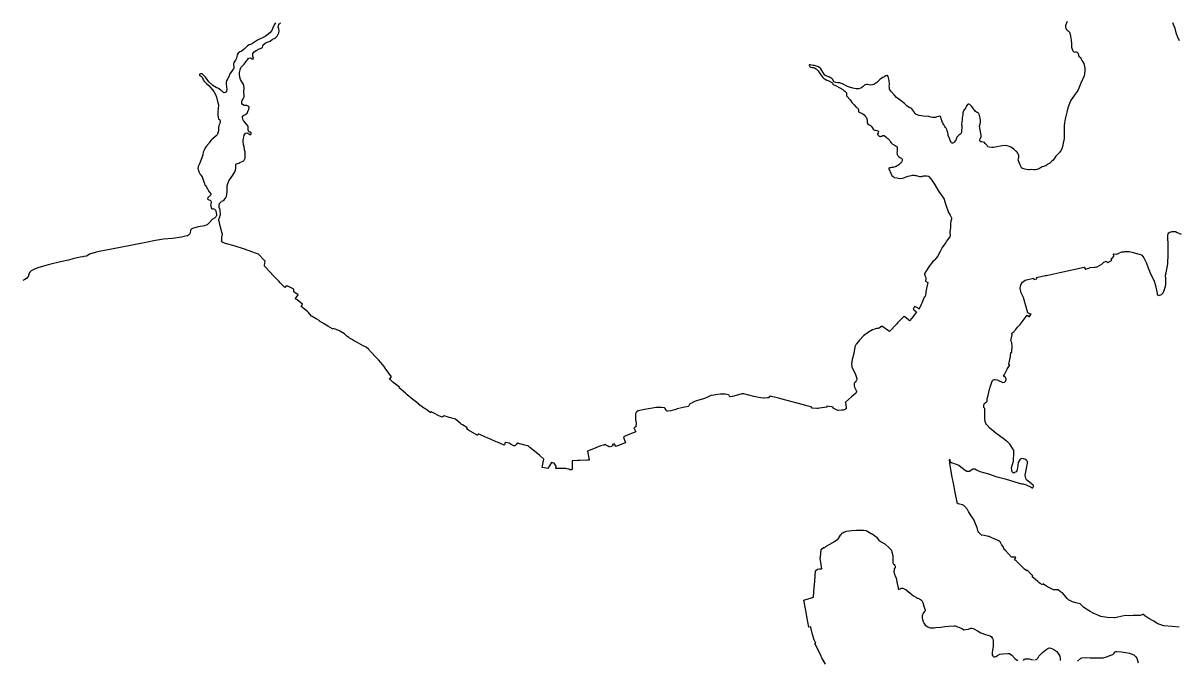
# Model space of a CAD drawing. Header units: inches. Extents: x 1341578 to 1502124, y 557203 to 748561.
# Drawn here: x 1468004 to 1472535, y 588468 to 590967 of the extents above; entities that cross this region are included whole.
import ezdxf

# ---------------------------------------------------------------- set-up
doc = ezdxf.new("R2010")
doc.units = ezdxf.units.IN
doc.header["$MEASUREMENT"] = 0
doc.layers.add('Zipcode', color=7, linetype='Continuous')

msp = doc.modelspace()

# ---------------------------------------------------------------- linework, layer by layer
at = {"layer": 'Zipcode'}
for points in [[(1472096.7, 590972.9), (1472094.9, 590966.9), (1472092.3, 590961.6), (1472091.5, 590959.8), (1472090.2, 590956.7), (1472090.2, 590951.5), (1472092.1, 590945.2), (1472094.6, 590941.5), (1472097.5, 590939), (1472101.6, 590936.7), (1472106.1, 590930.9), (1472109, 590922.5), (1472110.2, 590916.9), (1472110.5, 590915.5), (1472113, 590900.5), (1472113.5, 590885.5), (1472113.9, 590879.7), (1472114.5, 590873.1), (1472116.2, 590865.2), (1472119.4, 590858.5), (1472122.9, 590854.5), (1472127.4, 590852.7), (1472130.7, 590853.6), (1472133.5, 590854.1), (1472133.7, 590854), (1472135.8, 590853.3), (1472138.1, 590850.4), (1472139, 590848.5), (1472139.7, 590847), (1472141.6, 590841.6), (1472143.3, 590837.8), (1472150.1, 590830.5), (1472152.2, 590825.6), (1472154.9, 590820.4), (1472158.4, 590815.2), (1472162.3, 590808.2), (1472162.4, 590808.1), (1472162.4, 590808.1), (1472165.7, 590795.5), (1472166, 590793.7), (1472166.9, 590788.4), (1472166.9, 590779.1), (1472165.4, 590768), (1472165.4, 590767.9), (1472163.9, 590759.8), (1472151.1, 590730.7), (1472143.4, 590711), (1472139.4, 590702.5), (1472132.9, 590693.9), (1472124.7, 590682.4), (1472124.6, 590682.2), (1472122.5, 590679.2), (1472110.4, 590661.9), (1472105.9, 590651.7), (1472099.8, 590634.1), (1472095.5, 590617.3), (1472089.5, 590591.7), (1472088.2, 590583.2), (1472087, 590575.9), (1472085.5, 590564.2), (1472085.4, 590529.6), (1472085.4, 590526.8), (1472085.3, 590521.5), (1472084.8, 590514.1), (1472083.5, 590506.9), (1472081.8, 590496.8), (1472080, 590487.2), (1472077.1, 590477.9), (1472075.6, 590473.3), (1472073, 590468.1), (1472070.1, 590462.9), (1472065.6, 590457.7), (1472061, 590453), (1472053.3, 590444.3), (1472047.5, 590436.6), (1472044.6, 590432.7), (1472042.2, 590429.4), (1472037.1, 590425.1), (1472033.5, 590421.7), (1472033.3, 590421.6), (1472028.7, 590417.6), (1472021.6, 590413.2), (1472019.6, 590412), (1472013.1, 590407.4), (1472008.7, 590405.3), (1472005.7, 590404.6), (1471998.7, 590402.3), (1471996.3, 590401.3), (1471988.9, 590396.9), (1471979.4, 590393), (1471973.2, 590391.6), (1471966.6, 590391), (1471957.2, 590392.2), (1471949.9, 590391.7), (1471945.1, 590391.6), (1471938.2, 590392.3), (1471930.7, 590393.8), (1471921.7, 590397), (1471918.6, 590399.2), (1471916.4, 590402.6), (1471913.9, 590408), (1471911.4, 590413.5), (1471908.9, 590420), (1471906.1, 590427), (1471905.6, 590430.2), (1471906, 590435.6), (1471907, 590439.5), (1471907.5, 590443.7), (1471907.6, 590447.3), (1471906.1, 590451.5), (1471903.2, 590456.6), (1471900.6, 590460), (1471896.8, 590464.4), (1471896.3, 590464.8), (1471894.6, 590466.3), (1471887.7, 590472.5), (1471882.9, 590476.1), (1471876.4, 590480.1), (1471875.9, 590480.4), (1471870.4, 590482.9), (1471862.5, 590485), (1471854.2, 590486.2), (1471841.7, 590485.6), (1471815.2, 590480.4), (1471808.4, 590479.4), (1471801.4, 590478.4), (1471790.9, 590480.1), (1471786.6, 590481.9), (1471782.8, 590486.1), (1471779.4, 590490.9), (1471775.3, 590494.7), (1471772.4, 590497.8), (1471767.2, 590499.9), (1471762.1, 590500.5), (1471759, 590501.4), (1471758.1, 590501.7), (1471756, 590503.6), (1471755.2, 590505.9), (1471755.2, 590510.6), (1471756.9, 590515), (1471758.7, 590518.4), (1471760.1, 590522.4), (1471760.2, 590526.7), (1471754.5, 590554.2), (1471754.2, 590555.7), (1471754, 590562), (1471755.8, 590571.4), (1471756.7, 590578.8), (1471756.8, 590584.9), (1471756.1, 590593.3), (1471755.3, 590599.3), (1471753.6, 590605.3), (1471750.1, 590613.5), (1471747.8, 590615), (1471744.9, 590616.2), (1471744.1, 590616.6), (1471741.7, 590617.8), (1471738.2, 590620), (1471734.6, 590623.7), (1471731.8, 590627.1), (1471729.4, 590630.7), (1471723.1, 590639.8), (1471720.8, 590642.5), (1471718.1, 590645.1), (1471715, 590647.3), (1471711.7, 590648.5), (1471708.6, 590648.3), (1471706.4, 590647.5), (1471703.8, 590643.9), (1471702.8, 590642.6), (1471701.2, 590638.4), (1471698.6, 590632.6), (1471695.9, 590629.1), (1471695.5, 590628.7), (1471693.4, 590626.4), (1471691.1, 590623.3), (1471688.5, 590615.3), (1471687.5, 590607.3), (1471687.1, 590601.5), (1471685.9, 590593.7), (1471685, 590588.4), (1471684.8, 590586.9), (1471683.5, 590579.6), (1471683.3, 590569), (1471683.7, 590565.5), (1471684.5, 590559.7), (1471684.7, 590556.2), (1471683.5, 590551.6), (1471683, 590549.6), (1471682.8, 590546.7), (1471683, 590542.9), (1471682.9, 590538.1), (1471680.3, 590532.5), (1471676.7, 590529.6), (1471673, 590526.8), (1471668.8, 590523.6), (1471665.1, 590518.9), (1471660.3, 590508.2), (1471654.4, 590499.9), (1471651.1, 590497), (1471648.5, 590495.5), (1471646.6, 590495.4), (1471644.2, 590497.5), (1471641.3, 590502.4), (1471638.6, 590506.5), (1471637, 590510.2), (1471636.5, 590511.6), (1471630.7, 590526.4), (1471630.5, 590528.4), (1471630.1, 590531.7), (1471629.7, 590534), (1471628.9, 590537.6), (1471626.9, 590544.7), (1471625.2, 590548.8), (1471622.1, 590554.3), (1471619.8, 590557.8), (1471617.9, 590560.9), (1471614.4, 590566.4), (1471613.2, 590568.3), (1471611.4, 590571.3), (1471609.1, 590575.1), (1471606.8, 590579.7), (1471606.6, 590580.3), (1471605.2, 590584.1), (1471604.3, 590587.4), (1471603.7, 590591.5), (1471602.4, 590597.5), (1471600.4, 590600.5), (1471598.5, 590601.6), (1471596.1, 590601.8), (1471592.2, 590600.8), (1471585.5, 590598.5), (1471581.4, 590597), (1471580.9, 590596.9), (1471575.2, 590596.5), (1471571.3, 590596.2), (1471567.7, 590596.8), (1471562.3, 590598.2), (1471554.7, 590600.1), (1471531.9, 590602.3), (1471525.8, 590602.9), (1471516.5, 590604.1), (1471504.5, 590608.8), (1471501.7, 590612.3), (1471497.9, 590617.3), (1471496.1, 590619.7), (1471487.7, 590630.3), (1471483.7, 590633.3), (1471480.3, 590634.6), (1471473.9, 590637.8), (1471467.9, 590642.6), (1471463.5, 590647.6), (1471459.2, 590651.7), (1471454.6, 590655.5), (1471448.2, 590660.8), (1471437.3, 590668.4), (1471432, 590672.1), (1471428.4, 590675.1), (1471418.5, 590685), (1471408.7, 590696.8), (1471405.7, 590700.4), (1471403.3, 590703.6), (1471401.1, 590708), (1471399.9, 590713.7), (1471399.8, 590720), (1471400.4, 590725.1), (1471400.9, 590728.8), (1471399.6, 590742.2), (1471395.3, 590758), (1471392.7, 590761.1), (1471389.7, 590761.7), (1471386.4, 590760.4), (1471381.9, 590756.9), (1471374.6, 590752.9), (1471364.6, 590746.9), (1471360.7, 590743.7), (1471355.6, 590739.4), (1471350.8, 590734.2), (1471347, 590731.6), (1471342.9, 590728.7), (1471338.5, 590726.6), (1471333.8, 590724.9), (1471326, 590723.9), (1471320.6, 590725.1), (1471314.4, 590726.4), (1471312, 590726.1), (1471310.3, 590725.9), (1471303.9, 590725.1), (1471301.9, 590723.5), (1471299.7, 590721.2), (1471297.3, 590718.5), (1471295.2, 590716.5), (1471292.2, 590713.7), (1471288, 590711.3), (1471279.5, 590709.3), (1471274, 590709), (1471269.7, 590709.1), (1471257.1, 590711.8), (1471252.4, 590712.3), (1471247.5, 590714), (1471235.6, 590718.7), (1471231.3, 590720.8), (1471221.8, 590726.1), (1471216.8, 590729), (1471208.9, 590731.4), (1471205.7, 590731.9), (1471201.8, 590732.2), (1471196.4, 590732.6), (1471189.9, 590733.3), (1471184.4, 590735.6), (1471182.4, 590738.3), (1471180.3, 590742.1), (1471178.2, 590745.6), (1471175.7, 590748.7), (1471173.4, 590750.7), (1471169.7, 590752.3), (1471164.7, 590754.3), (1471158, 590757.2), (1471147.5, 590763.2), (1471143.8, 590766.8), (1471141.3, 590770.1), (1471138.7, 590774.8), (1471135.9, 590780.9), (1471130.9, 590786.9), (1471122.2, 590795.2), (1471106.5, 590800.7), (1471106.5, 590800.7), (1471100.6, 590800.8), (1471095, 590801.8), (1471089.7, 590803.6), (1471087.2, 590803.6), (1471085.6, 590802.8), (1471085.4, 590800.9), (1471086.4, 590798.9), (1471088.1, 590796.6), (1471092, 590794), (1471096.8, 590792.8), (1471099.2, 590792.8), (1471102.1, 590792.8), (1471106.9, 590791.8), (1471113.3, 590787.6), (1471118.1, 590782.7), (1471120.5, 590779.1), (1471126.8, 590769.3), (1471135.8, 590758.7), (1471139.4, 590753.8), (1471143.5, 590749.4), (1471147.9, 590746.6), (1471154.2, 590743.6), (1471162.6, 590739.8), (1471174.7, 590733.7), (1471177.4, 590730.6), (1471178.8, 590727.8), (1471180.1, 590725.6), (1471182, 590724.1), (1471186.3, 590723), (1471191.7, 590720.6), (1471205.6, 590713), (1471217.2, 590706.3), (1471221.9, 590702.9), (1471225.4, 590700.1), (1471229.4, 590696.2), (1471231.4, 590692.7), (1471232.4, 590688.6), (1471232.4, 590685), (1471232.4, 590681.9), (1471233.1, 590680.1), (1471246.3, 590666.2), (1471249.4, 590661.6), (1471253.3, 590655.4), (1471261.5, 590646.3), (1471268.7, 590638), (1471271.7, 590635.6), (1471274.2, 590634.3), (1471276.4, 590632.8), (1471278.5, 590628.4), (1471278.9, 590623.9), (1471279.2, 590620.1), (1471280.8, 590618.1), (1471284.6, 590616.3), (1471287.9, 590614.9), (1471290.4, 590613.8), (1471296.3, 590611.1), (1471300.6, 590607.3), (1471305.3, 590601.9), (1471307.7, 590598.9), (1471308.5, 590597.8), (1471311.2, 590591.5), (1471312.6, 590585.3), (1471313.4, 590579.8), (1471313.5, 590576.2), (1471314.6, 590572.7), (1471317.1, 590569.6), (1471321.4, 590567.1), (1471326.1, 590564.8), (1471329, 590562.2), (1471332.2, 590557), (1471336.6, 590550.5), (1471339.1, 590548.1), (1471341.4, 590547.1), (1471342.7, 590546.5), (1471345.2, 590546.3), (1471345.6, 590546.3), (1471350.6, 590545.6), (1471354.8, 590544.6), (1471356.3, 590543.5), (1471357.8, 590541.2), (1471357.7, 590538.9), (1471355.8, 590535.7), (1471353.5, 590532.2), (1471353.7, 590530.3), (1471357.1, 590525.9), (1471359.6, 590523.8), (1471362, 590522.5), (1471365, 590522.4), (1471368.4, 590522.9), (1471371.2, 590523.8), (1471371.2, 590523.9), (1471374.5, 590525.5), (1471376.8, 590526.3), (1471379.2, 590526.3), (1471385.6, 590520.7), (1471390.6, 590516.4), (1471394.4, 590514.1), (1471399.3, 590509.2), (1471401.9, 590505.8), (1471404.2, 590501.6), (1471407.2, 590497), (1471410.6, 590493.6), (1471422.7, 590486.3), (1471426.4, 590484.4), (1471428.8, 590482.5), (1471430.7, 590478.8), (1471431.2, 590474), (1471430.7, 590467.7), (1471430, 590463.7), (1471429.7, 590458.3), (1471430, 590454.9), (1471430.4, 590451.8), (1471431.5, 590449.1), (1471433.9, 590445.8), (1471435.8, 590444.1), (1471444.3, 590438.7), (1471447.5, 590436.9), (1471449.1, 590435), (1471450.2, 590432.6), (1471450.8, 590430.6), (1471450.7, 590427.9), (1471450.2, 590425.1), (1471449.2, 590423.1), (1471447.5, 590421), (1471445.4, 590418.6), (1471443.1, 590416.1), (1471440.4, 590413.6), (1471437.2, 590410.9), (1471433.7, 590408.2), (1471430.7, 590406.4), (1471427.3, 590404.7), (1471422.5, 590403.2), (1471417.3, 590401.7), (1471413.5, 590400.4), (1471408.9, 590399.7), (1471404.7, 590399.5), (1471400.1, 590398.6), (1471398.5, 590397.8), (1471398, 590394.4), (1471399.4, 590390.8), (1471401.9, 590387.2), (1471403.7, 590382), (1471405.6, 590377.8), (1471407.1, 590374.2), (1471409.5, 590369.4), (1471414.4, 590364.4), (1471417.5, 590362), (1471419.4, 590361.3), (1471431.1, 590359.3), (1471441, 590357.7), (1471452.3, 590358.7), (1471459.6, 590361.6), (1471465.8, 590363.8), (1471474.2, 590366.8), (1471491.1, 590369.9), (1471496.8, 590369.6), (1471501.2, 590369.2), (1471506.7, 590368.3), (1471512.6, 590366.9), (1471518.3, 590365.6), (1471521.3, 590364.9), (1471523.6, 590364.7), (1471525.6, 590364.9), (1471528.2, 590365.8), (1471528.4, 590365.8), (1471530.9, 590366.6), (1471534.7, 590367.1), (1471537.9, 590367.4), (1471541.8, 590367.6), (1471544.4, 590367.6), (1471546.7, 590367.6), (1471553.5, 590366.6), (1471555.3, 590364.8), (1471567.4, 590349.3), (1471568.3, 590347.6), (1471573.8, 590338.3), (1471595.1, 590303.9), (1471600.4, 590297), (1471604, 590292.3), (1471614.7, 590276.3), (1471616.8, 590269), (1471620, 590257.5), (1471631.4, 590224.2), (1471638.4, 590213.6), (1471640.9, 590207.7), (1471643, 590202.9), (1471643.8, 590197.9), (1471643.5, 590197), (1471642.2, 590193.1), (1471640.9, 590189.3), (1471640.7, 590188.4), (1471639.6, 590181.7), (1471639.6, 590163.6), (1471637, 590149.8), (1471637.2, 590146.3), (1471638, 590132.3), (1471636.7, 590128.8), (1471628.1, 590116.5), (1471624, 590110.6), (1471620.9, 590106.2), (1471607.6, 590087), (1471603.4, 590078.8), (1471599.5, 590071.2), (1471597.2, 590066.6), (1471590.2, 590052.7), (1471582.3, 590043.3), (1471577.9, 590038.6), (1471575.1, 590035.5), (1471570.9, 590031), (1471563.3, 590022.8), (1471560.8, 590020), (1471557.4, 590014.9), (1471542.8, 589992.7), (1471541.1, 589990), (1471538.2, 589983), (1471538.2, 589980.1), (1471539, 589977.9), (1471540.4, 589974.3), (1471542.4, 589968.2), (1471542.6, 589963.8), (1471542.1, 589957.1), (1471541.8, 589953.9), (1471550.2, 589948.6), (1471543.6, 589913.1), (1471542.5, 589907.2), (1471540.1, 589894.3), (1471539.6, 589891.4), (1471538.7, 589891.6), (1471537.1, 589892), (1471526.9, 589868.4), (1471524.6, 589863.2), (1471517.3, 589846.2), (1471516.7, 589844.8), (1471516.2, 589845.1), (1471505.1, 589851.8), (1471498.9, 589855.5), (1471493, 589844.5), (1471492.8, 589844), (1471506.2, 589833.9), (1471505.9, 589833.5), (1471503.2, 589829.9), (1471488.1, 589809.7), (1471479.5, 589798.2), (1471474.7, 589802.3), (1471460.9, 589813.9), (1471457.5, 589816.8), (1471432.4, 589790.8), (1471429.1, 589787.4), (1471400.2, 589757.4), (1471370.8, 589777.9), (1471370.4, 589778.2), (1471359.9, 589770.3), (1471358.8, 589769.5), (1471355.2, 589768.3), (1471353.6, 589768.2), (1471349.2, 589768), (1471345, 589766.6), (1471342.7, 589765.8), (1471333.8, 589762.7), (1471318.4, 589754.5), (1471298.7, 589740), (1471282.6, 589722.5), (1471281.5, 589721.2), (1471270.8, 589708.4), (1471269.9, 589707.3), (1471264.8, 589696.4), (1471261.1, 589671.1), (1471261, 589669.9), (1471254.4, 589647), (1471251.5, 589628.9), (1471252.4, 589621.4), (1471252.6, 589620.1), (1471253.2, 589618.6), (1471266.8, 589587.5), (1471272.2, 589572.2), (1471272.5, 589568.2), (1471270.4, 589562.9), (1471266.1, 589558.6), (1471265.4, 589557.9), (1471263.3, 589555.7), (1471261.7, 589552.7), (1471261.5, 589547.9), (1471262, 589543.1), (1471262.7, 589539), (1471268.5, 589527.5), (1471269.6, 589525.4), (1471271.1, 589521.2), (1471270.6, 589519.6), (1471269.6, 589516.4), (1471266.6, 589513.2), (1471258.4, 589506.2), (1471251.4, 589500.1), (1471227.8, 589478.9), (1471230.3, 589457.4), (1471230.5, 589455.1), (1471230.1, 589453), (1471227.6, 589451.6), (1471220.5, 589447.6), (1471218, 589447.6), (1471214.9, 589447.5), (1471214.2, 589447.5), (1471198.5, 589447), (1471179.6, 589455.7), (1471179.7, 589457.1), (1471180.1, 589459.9), (1471178.2, 589460.2), (1471173.4, 589461), (1471155.3, 589464.1), (1471155.2, 589462.2), (1471155.1, 589460.1), (1471126, 589455.8), (1471120.4, 589455), (1471115.3, 589454.3), (1471096.6, 589455.7), (1471096.6, 589458.3), (1471096.5, 589460.3), (1471067.9, 589467.9), (1471062.9, 589469.2), (1470994.3, 589487.3), (1470988.9, 589488.7), (1470965.3, 589494.8), (1470959.5, 589496.3), (1470932.8, 589503.1), (1470931.6, 589503.4), (1470930.5, 589502.1), (1470926, 589496.9), (1470921.6, 589495.9), (1470909.1, 589495.4), (1470906.3, 589495.6), (1470896.2, 589496.3), (1470880.3, 589499.4), (1470880.1, 589499.4), (1470874.7, 589500.5), (1470868.7, 589501.7), (1470829.3, 589511.6), (1470823.8, 589512.2), (1470822.2, 589512.4), (1470818.7, 589511.2), (1470811.9, 589509), (1470790, 589502.8), (1470785.1, 589501.7), (1470775.8, 589500.7), (1470775, 589501.1), (1470774.4, 589501.4), (1470774, 589501.8), (1470771.4, 589504.2), (1470771.1, 589507.5), (1470769.3, 589508.5), (1470769.3, 589508.5), (1470756.1, 589510.8), (1470747, 589511.2), (1470737, 589511.4), (1470719.5, 589508.1), (1470711.3, 589506.6), (1470699.9, 589505.4), (1470692.7, 589501.9), (1470692.4, 589501.7), (1470687.1, 589499.2), (1470686.5, 589498.9), (1470674.9, 589493.3), (1470643.3, 589484.9), (1470629.8, 589479), (1470629, 589478.6), (1470624.1, 589476.2), (1470617.3, 589472.8), (1470613.4, 589465.3), (1470610.6, 589462.6), (1470606.4, 589461.5), (1470597.3, 589459.4), (1470591.5, 589458), (1470567.9, 589452.7), (1470562.5, 589451), (1470558.9, 589450), (1470552.7, 589448.1), (1470552.4, 589448), (1470543.1, 589445.2), (1470531.5, 589444.4), (1470528.8, 589444.5), (1470526.6, 589446), (1470523.3, 589450.5), (1470521.6, 589454.4), (1470517.9, 589457.3), (1470517.3, 589457.7), (1470507.3, 589458.7), (1470485.2, 589458.6), (1470464, 589454.7), (1470439.8, 589451.1), (1470415.4, 589445.8), (1470409.3, 589442), (1470405.6, 589437.5), (1470405.5, 589437.3), (1470405, 589433), (1470404.7, 589426.2), (1470404.8, 589411.9), (1470407.5, 589399), (1470406.5, 589384.5), (1470406.4, 589382.7), (1470405.5, 589382.3), (1470398.4, 589379.2), (1470403, 589368.1), (1470405.4, 589363.1), (1470376, 589350.8), (1470357.4, 589342.9), (1470360.8, 589333.7), (1470365.8, 589320.3), (1470357.7, 589317.3), (1470341.4, 589311), (1470338.7, 589310), (1470330.2, 589306.8), (1470326.5, 589305.4), (1470325.7, 589307.3), (1470322, 589316), (1470314.1, 589312.9), (1470315.7, 589308.2), (1470315.4, 589308.1), (1470303, 589302.7), (1470301.5, 589305.9), (1470299.5, 589305.7), (1470291.3, 589310), (1470288.4, 589311.6), (1470285.5, 589313.3), (1470282, 589311.1), (1470281.4, 589310.7), (1470278.8, 589310.3), (1470267.6, 589308.4), (1470248.6, 589300.6), (1470239.5, 589296.9), (1470216.7, 589287.5), (1470222.6, 589252.9), (1470222.7, 589252.5), (1470216.4, 589252.3), (1470186.9, 589250.9), (1470179, 589250.6), (1470157, 589249.6), (1470156.8, 589219.9), (1470155.9, 589217.8), (1470154.1, 589213.7), (1470147, 589214.2), (1470143.3, 589216.3), (1470135.7, 589218), (1470131.8, 589218.9), (1470126.2, 589219), (1470097, 589219.4), (1470092.9, 589219.4), (1470093.2, 589228.7), (1470085.6, 589239.9), (1470085.4, 589240.3), (1470079, 589241.5), (1470075.8, 589242.2), (1470062.7, 589221.4), (1470061.8, 589219.6), (1470038.7, 589223.3), (1470045.9, 589256.4), (1470028.2, 589271.2), (1469990.6, 589301.9), (1469984, 589307.5), (1469981.1, 589308.2), (1469971.1, 589310.5), (1469941.8, 589319.1), (1469941.5, 589319.2), (1469941.4, 589319.1), (1469937.7, 589314.5), (1469931.6, 589308.6), (1469927.3, 589308.3), (1469922.7, 589310.7), (1469917, 589313.8), (1469908.9, 589318.2), (1469895.2, 589321.6), (1469894.3, 589321.9), (1469890.5, 589311.9), (1469890.3, 589311.3), (1469863.7, 589322.2), (1469858.8, 589324.2), (1469838.2, 589332.8), (1469829.4, 589336.4), (1469816.6, 589342.3), (1469811.4, 589344.7), (1469788.4, 589355.2), (1469787.5, 589353.1), (1469786.2, 589350.1), (1469783.7, 589350), (1469749.8, 589369.9), (1469744.6, 589372.9), (1469743.1, 589373.8), (1469744.4, 589377), (1469745.4, 589379.3), (1469744.1, 589380.1), (1469726.3, 589390.6), (1469721, 589393.8), (1469718.2, 589395.5), (1469698.7, 589412.5), (1469680.1, 589418.1), (1469674.3, 589419.8), (1469655.2, 589425.6), (1469654.6, 589425.8), (1469646.4, 589420.6), (1469633.7, 589426.2), (1469633.4, 589426.3), (1469613.8, 589436.6), (1469604.1, 589441.7), (1469603.9, 589441.2), (1469602.3, 589438), (1469579.1, 589454.1), (1469574.2, 589457.5), (1469553.9, 589471.5), (1469554.6, 589473.5), (1469542.3, 589482.5), (1469537.5, 589486), (1469531.2, 589490.6), (1469509.9, 589508.5), (1469505.2, 589512.4), (1469502.9, 589514.4), (1469477.7, 589535.1), (1469479.3, 589537.7), (1469453.7, 589558.6), (1469448.9, 589562.5), (1469445.3, 589565.4), (1469441.3, 589568.6), (1469440.3, 589569.5), (1469447.9, 589579.3), (1469427, 589608), (1469423.9, 589612.3), (1469419.1, 589618.9), (1469406, 589635.5), (1469396.9, 589645.4), (1469393.5, 589649.1), (1469390.5, 589652.4), (1469365.1, 589680), (1469363.2, 589681.8), (1469358.9, 589685.9), (1469349.1, 589695.1), (1469345.7, 589697.2), (1469336.7, 589700.7), (1469318.3, 589710.9), (1469313.6, 589713.4), (1469311.9, 589714.4), (1469302.6, 589719.5), (1469299.2, 589721.1), (1469290.9, 589726.3), (1469283.1, 589731), (1469280.4, 589732.7), (1469276.5, 589736.1), (1469273.6, 589738.6), (1469271, 589740.8), (1469266.8, 589744.5), (1469263.2, 589747.6), (1469248.4, 589756.4), (1469244, 589758.9), (1469241.2, 589760.6), (1469223.2, 589767.4), (1469221.3, 589768.1), (1469220, 589766), (1469216.8, 589767.9), (1469198.5, 589778.2), (1469192.2, 589781.9), (1469186.7, 589785), (1469174.7, 589791.8), (1469165.6, 589797), (1469166.2, 589798.1), (1469166.5, 589798.7), (1469152.1, 589806.9), (1469136.5, 589815.8), (1469133.9, 589817.3), (1469122.7, 589830.9), (1469122.5, 589831.1), (1469119.2, 589835.2), (1469094.1, 589855.2), (1469099.6, 589863.9), (1469077.8, 589880.8), (1469073.4, 589884.3), (1469071.4, 589885.9), (1469082, 589900.4), (1469065.6, 589912.6), (1469064.9, 589922.3), (1469041.2, 589935), (1469033.5, 589934.2), (1469030.1, 589929.2), (1469011.9, 589948), (1469007.1, 589953.1), (1468979.3, 589981.9), (1468978.8, 589982.5), (1468975, 589986.5), (1468949.9, 590013.7), (1468949.9, 590014.1), (1468950.3, 590017.1), (1468952.8, 590032.2), (1468948.3, 590036.9), (1468926.4, 590059.8), (1468911, 590065.4), (1468904.2, 590067.8), (1468868.5, 590080.7), (1468835.4, 590091.3), (1468797.1, 590102.5), (1468787.4, 590106.4), (1468783.2, 590109.2), (1468782.2, 590110.9), (1468782.5, 590115), (1468783, 590125.8), (1468784.9, 590138.8), (1468783.2, 590147.1), (1468776.6, 590171.7), (1468775.2, 590177.7), (1468773.9, 590183.3), (1468773.3, 590185.3), (1468770.9, 590192.4), (1468770.9, 590196.4), (1468771.4, 590198.8), (1468772.5, 590200.5), (1468773.8, 590202.4), (1468777.4, 590216.3), (1468776.9, 590231.6), (1468776, 590234.3), (1468772.8, 590243.8), (1468772.3, 590249.7), (1468773.6, 590258.6), (1468775.9, 590261.5), (1468779.7, 590266.1), (1468781.2, 590267.8), (1468781.9, 590268.1), (1468787.1, 590270.1), (1468792.1, 590273), (1468797.7, 590280), (1468800, 590285.3), (1468800.6, 590286.6), (1468802.9, 590296.4), (1468804.2, 590303.7), (1468804.2, 590312.2), (1468803.4, 590319.3), (1468803.6, 590328.2), (1468806.2, 590337.8), (1468811, 590348.4), (1468825.4, 590369.7), (1468833.7, 590383.2), (1468836.4, 590389.9), (1468837.7, 590398.4), (1468837.5, 590406.1), (1468838.3, 590412.8), (1468840.9, 590415), (1468844.8, 590415.6), (1468849.8, 590417.1), (1468853.1, 590420.2), (1468853.6, 590420.4), (1468860.4, 590422.3), (1468866.2, 590424.7), (1468870.8, 590429.5), (1468873.8, 590436.6), (1468874.4, 590444.1), (1468874.3, 590447.4), (1468874.2, 590455.1), (1468873.8, 590461.5), (1468872.3, 590470), (1468870.3, 590481.9), (1468867.9, 590490.2), (1468866.2, 590500.4), (1468866.6, 590509.4), (1468868.6, 590519.5), (1468870.7, 590527.7), (1468876.3, 590535.1), (1468880.7, 590536.4), (1468885, 590535.1), (1468892.7, 590529.5), (1468897.1, 590530.1), (1468897.9, 590532.6), (1468897.5, 590536.3), (1468894.4, 590539.6), (1468891.3, 590539.5), (1468887.3, 590543), (1468886.1, 590549.4), (1468886.3, 590554.9), (1468886.1, 590559.4), (1468884.3, 590563.6), (1468873.7, 590578.2), (1468872, 590580.1), (1468868.3, 590584.2), (1468865, 590590.5), (1468863.5, 590597.5), (1468864.2, 590601.5), (1468868.8, 590605.6), (1468876.2, 590608.5), (1468881.9, 590613.3), (1468885.4, 590620.1), (1468888.6, 590628.9), (1468890.2, 590635.1), (1468889, 590639.2), (1468886.7, 590641.3), (1468880.7, 590643), (1468870.1, 590644.1), (1468864.3, 590647), (1468861.6, 590651.2), (1468861.4, 590656.8), (1468862.9, 590663.4), (1468867, 590669.2), (1468870.8, 590677.6), (1468870.4, 590687.9), (1468869.8, 590694.8), (1468870.3, 590714.1), (1468867.6, 590726.8), (1468864.1, 590732.7), (1468859.5, 590738.9), (1468856.2, 590745.1), (1468853.7, 590754.3), (1468853.3, 590756.9), (1468852.3, 590763.3), (1468852.7, 590773), (1468854.2, 590783.2), (1468857.6, 590792.5), (1468864.6, 590801.1), (1468870.1, 590806.4), (1468877, 590814.3), (1468881.5, 590819.7), (1468883, 590823.3), (1468888, 590828.9), (1468895.7, 590830.1), (1468901.7, 590826.3), (1468902.1, 590826.1), (1468905.2, 590825.5), (1468906.5, 590828.8), (1468904.9, 590835.9), (1468903.8, 590842.7), (1468904.2, 590846.9), (1468904.3, 590847.9), (1468909.7, 590853.6), (1468920.1, 590860.4), (1468920.1, 590860.4), (1468928.8, 590865.6), (1468934, 590867.2), (1468941.8, 590871.4), (1468944.3, 590876.7), (1468945.5, 590882.1), (1468952.4, 590887.7), (1468960.3, 590891.5), (1468972.2, 590896.2), (1468981.9, 590903.3), (1468988.3, 590906.5), (1468989.1, 590906.9), (1468991.7, 590908.2), (1468998.8, 590914.5), (1468999.2, 590915.3), (1469006.1, 590929), (1469007.6, 590937.1), (1469006.2, 590944), (1469004.1, 590950.8), (1469005.2, 590956.9), (1469007, 590963.3), (1469012.3, 590968.3)], [(1468993.3, 590967.5), (1468987.5, 590960.2), (1468982.7, 590948.8), (1468978.5, 590937.4), (1468971.2, 590928.5), (1468952.3, 590914.6), (1468922.1, 590899.3), (1468902.7, 590887.5), (1468895.8, 590883.1), (1468890.6, 590881), (1468882.9, 590877.5), (1468876.5, 590870.7), (1468870.8, 590864), (1468865.4, 590860.4), (1468858.8, 590856), (1468853.1, 590854.3), (1468846.5, 590848.3), (1468843.3, 590841.9), (1468841.5, 590834.6), (1468840, 590829.4), (1468836.2, 590821.5), (1468829.7, 590811.9), (1468828.5, 590807), (1468829.1, 590801.8), (1468830.5, 590795.1), (1468829.9, 590788.5), (1468827.8, 590785.6), (1468822, 590778.3), (1468821.4, 590777.5), (1468814.9, 590767.9), (1468811.3, 590759.4), (1468806.7, 590748.4), (1468805.7, 590746.9), (1468801.3, 590740.3), (1468799.4, 590734.5), (1468800, 590727.6), (1468801.3, 590717.4), (1468802.7, 590706.4), (1468801.4, 590700), (1468797.2, 590694.6), (1468792.7, 590693.9), (1468789.3, 590695), (1468784.4, 590699.2), (1468782, 590701.2), (1468779, 590703.6), (1468769.2, 590710), (1468761.3, 590714.6), (1468747.2, 590722.1), (1468732.1, 590736.3), (1468725.4, 590745), (1468724.8, 590745.8), (1468718.6, 590754.2), (1468712.2, 590761.7), (1468705.5, 590768.2), (1468699.3, 590768.4), (1468694.9, 590766.5), (1468694.9, 590764.5), (1468695.9, 590762.4), (1468698.9, 590759.9), (1468703.2, 590756.8), (1468705.5, 590754.2), (1468708.6, 590748.4), (1468710.3, 590744.5), (1468710.7, 590744), (1468714.2, 590738.4), (1468714.7, 590737.9), (1468722.7, 590729.5), (1468733.7, 590720.3), (1468740.1, 590713), (1468751.5, 590698.8), (1468755.8, 590690.3), (1468757.5, 590687), (1468761.4, 590676.1), (1468766.2, 590658.9), (1468769.5, 590645.6), (1468769, 590630.2), (1468767.3, 590620.2), (1468766.9, 590613.3), (1468767.7, 590604), (1468767.9, 590601.2), (1468768.3, 590596.5), (1468769.8, 590591.7), (1468775.6, 590586.7), (1468776.8, 590581.5), (1468774.9, 590573), (1468771.4, 590564.9), (1468769.5, 590556.4), (1468769.4, 590543.7), (1468767.8, 590534.5), (1468764.6, 590528.7), (1468761.3, 590524.4), (1468750.5, 590515.7), (1468745.5, 590510.9), (1468740, 590505.7), (1468733.5, 590497.1), (1468731.5, 590494.5), (1468721.8, 590482.5), (1468717.9, 590477.7), (1468713.3, 590468.1), (1468710, 590460), (1468708.1, 590449.5), (1468705.1, 590437.6), (1468699.9, 590425.1), (1468695.1, 590414.6), (1468690.5, 590403.8), (1468689.4, 590395.7), (1468691.1, 590389.4), (1468692.7, 590383.2), (1468696.9, 590376.1), (1468700.3, 590371.4), (1468700.6, 590371), (1468701, 590370.5), (1468706, 590363.2), (1468708.9, 590356.1), (1468712.3, 590343.5), (1468713.6, 590339.7), (1468714.3, 590337.7), (1468716.6, 590331.2), (1468718.4, 590329.1), (1468721.2, 590325.9), (1468733.6, 590305), (1468739.3, 590296.6), (1468739.7, 590293.1), (1468737.7, 590290.6), (1468734.2, 590287.6), (1468729.4, 590283.2), (1468728.1, 590282), (1468727.3, 590277.9), (1468728.8, 590274.4), (1468731.3, 590273.1), (1468736.9, 590272), (1468737.1, 590271.9), (1468740.3, 590270.1), (1468741.3, 590267.5), (1468741.5, 590265.3), (1468741.5, 590261.2), (1468738.5, 590253.2), (1468739.5, 590249.5), (1468741.6, 590241.5), (1468742.7, 590239.2), (1468743.7, 590238.1), (1468745.9, 590238.6), (1468747.7, 590239.2), (1468753.6, 590237.1), (1468758.6, 590233.3), (1468759.8, 590228.6), (1468762.6, 590215.9), (1468762.5, 590211.7), (1468759.7, 590206.4), (1468758.7, 590205.5), (1468754.7, 590202), (1468745.3, 590196.3), (1468734.2, 590184.6), (1468726.4, 590176.1), (1468721.8, 590173.4), (1468714.6, 590171.4), (1468690.2, 590167.3), (1468667.9, 590160.7), (1468663.1, 590157.9), (1468660.2, 590153.2), (1468659.2, 590144.9), (1468656.9, 590140.1), (1468653.6, 590136.2), (1468652.6, 590135.2), (1468648.8, 590132.7), (1468640.3, 590130.5), (1468624.2, 590126.3), (1468589, 590121.6), (1468554.8, 590118.9), (1468522.9, 590113.4), (1468484.3, 590105.8), (1468424.6, 590094.5), (1468383.7, 590086.1), (1468350.2, 590080.5), (1468301.9, 590070.2), (1468289.8, 590067.8), (1468264.3, 590060.5), (1468258.7, 590056.4), (1468251.9, 590052.9), (1468242.1, 590051), (1468238, 590050.2), (1468227.1, 590048), (1468199.2, 590042.4), (1468181.5, 590037), (1468150.7, 590029.5), (1468107.7, 590020.2), (1468084.1, 590013.3), (1468061, 590006.2), (1468045.2, 590000.2), (1468035.2, 589994.6), (1468030.2, 589989.6), (1468028.1, 589986.2), (1468023, 589971.7), (1468022.9, 589971.5), (1468017.5, 589965.4), (1468011.2, 589961.3), (1468002.3, 589956.8)], [(1472537.4, 590897.4), (1472530, 590914.4), (1472526.2, 590924.3), (1472522.9, 590934.3), (1472520.3, 590945.5), (1472516.6, 590955.4), (1472510.8, 590967.7)], [(1472535.7, 588596.5), (1472509.3, 588599.2), (1472475.6, 588602.1), (1472452.1, 588609.6), (1472434.2, 588621.2), (1472417.8, 588631), (1472401.6, 588641.1), (1472397.6, 588645.8), (1472393.6, 588645.9), (1472382.9, 588642.7), (1472376, 588642.2), (1472372.1, 588641.9), (1472371.4, 588641.8), (1472363.5, 588642), (1472356.1, 588642.3), (1472341.4, 588641.7), (1472327.1, 588642.6), (1472312.9, 588640.4), (1472291.1, 588634), (1472283.6, 588633.6), (1472281.6, 588633.7), (1472254.4, 588635.2), (1472229.5, 588638.7), (1472219.6, 588642.8), (1472214.1, 588645.1), (1472201.6, 588650.3), (1472189.4, 588656.9), (1472186.9, 588658.5), (1472162.7, 588673.6), (1472148.3, 588687.7), (1472131.3, 588692.5), (1472118.1, 588696.3), (1472102.2, 588703.4), (1472096.5, 588708.7), (1472078.2, 588730.8), (1472075.6, 588732.7), (1472073.7, 588734), (1472071.5, 588735.6), (1472061.2, 588742.9), (1472056.2, 588743.5), (1472047.8, 588742.8), (1472043.2, 588743.7), (1472041.2, 588744.1), (1472030.7, 588749.5), (1472030.2, 588749.7), (1472024.6, 588752.6), (1472020.5, 588754.7), (1472011.6, 588760.1), (1472001.7, 588766.1), (1472001.3, 588765.3), (1472000.2, 588763.1), (1471991.6, 588768.3), (1471986.3, 588772.5), (1471981.5, 588776.4), (1471972.4, 588783.8), (1471959.4, 588794.3), (1471961.9, 588798.5), (1471939.8, 588820.9), (1471938.1, 588818.8), (1471937.5, 588818.1), (1471934.9, 588820.3), (1471930.1, 588824.7), (1471924.1, 588830), (1471911.5, 588842.5), (1471894, 588859.1), (1471893.6, 588859.6), (1471890.6, 588863.9), (1471896.1, 588868.4), (1471894.2, 588871.6), (1471880.3, 588871.6), (1471878.4, 588871.7), (1471854.8, 588896.9), (1471850.4, 588901.8), (1471850.1, 588902.1), (1471848, 588909), (1471847.7, 588909.9), (1471840.5, 588919.2), (1471839.2, 588921), (1471837.5, 588926), (1471836, 588928.8), (1471833.8, 588932), (1471830.8, 588934.3), (1471826.6, 588936.1), (1471820.3, 588938.9), (1471811.1, 588942.9), (1471802.2, 588946.7), (1471794.5, 588950.5), (1471791.2, 588952.2), (1471788.8, 588952.6), (1471771.5, 588955.7), (1471761.6, 588957.9), (1471759.4, 588959), (1471750.6, 588968.7), (1471748.4, 588972.5), (1471747.3, 588976.4), (1471744.4, 588986.3), (1471735.6, 589008.4), (1471732.2, 589016.9), (1471717.8, 589037.7), (1471710.4, 589050.7), (1471706.4, 589058.5), (1471696.1, 589069.5), (1471691.8, 589074.5), (1471686.8, 589076.6), (1471675.4, 589079.6), (1471670.1, 589080.7), (1471666.1, 589082.7), (1471665.4, 589086.5), (1471658.2, 589124.4), (1471651.1, 589161.8), (1471647.9, 589179.7), (1471646.8, 589185.8), (1471637.4, 589239.1), (1471637.4, 589239.4), (1471637.6, 589242), (1471637.2, 589243.8), (1471635.3, 589252.8), (1471635.4, 589253.8), (1471635.8, 589254.1), (1471636.5, 589254), (1471638.3, 589243.6), (1471638.3, 589243.6), (1471638.8, 589243.2), (1471639.6, 589243.1), (1471640.7, 589243.1), (1471643.1, 589242.7), (1471657.9, 589237.7), (1471671.9, 589232.2), (1471680.4, 589226.4), (1471697.8, 589212.5), (1471704, 589209.1), (1471708.9, 589208.7), (1471714.4, 589209.4), (1471718.9, 589212.7), (1471722.8, 589215.1), (1471727.5, 589217.9), (1471731.8, 589218.1), (1471735, 589217.9), (1471742.2, 589213.6), (1471755.2, 589207.7), (1471774.3, 589202.1), (1471788.3, 589198), (1471792.4, 589196.6), (1471817.5, 589188.1), (1471838, 589183), (1471854.6, 589179.1), (1471892.5, 589166.8), (1471918.5, 589159.2), (1471924.8, 589158.9), (1471936.2, 589155.4), (1471955.4, 589146.4), (1471959.6, 589143.2), (1471961.9, 589143.5), (1471963.1, 589144.5), (1471964.2, 589145.4), (1471965.7, 589148.2), (1471965.2, 589151.4), (1471964, 589154.1), (1471951, 589164), (1471937.9, 589174.3), (1471934.4, 589179.8), (1471932.9, 589193.1), (1471937.3, 589218.8), (1471942, 589240), (1471941.8, 589245.8), (1471939.6, 589250), (1471935.1, 589253.5), (1471930.9, 589255.8), (1471926.1, 589257.4), (1471922.1, 589257.9), (1471916.1, 589257.4), (1471912.8, 589255.9), (1471908.4, 589249.9), (1471905.5, 589242.2), (1471902.3, 589221.2), (1471901.6, 589216.7), (1471899.9, 589209.6), (1471896.5, 589206.3), (1471891.1, 589203.1), (1471888.5, 589201.3), (1471886.2, 589202.1), (1471885.8, 589202.2), (1471881.9, 589206.7), (1471879.9, 589213.2), (1471879.4, 589221.2), (1471887.1, 589247.6), (1471888.1, 589282.3), (1471887.6, 589290.8), (1471883.6, 589296.9), (1471872.5, 589314.1), (1471864.9, 589322.9), (1471858.3, 589327.9), (1471852.9, 589331.9), (1471851.7, 589332.8), (1471816.9, 589357.7), (1471794.4, 589378.1), (1471783.1, 589389.1), (1471782.6, 589389.6), (1471777.4, 589398), (1471774.2, 589411.7), (1471774.1, 589430.7), (1471774.4, 589438.8), (1471774.5, 589443.1), (1471774.7, 589446.6), (1471774.9, 589452.7), (1471774.2, 589454.7), (1471771, 589458.2), (1471770.3, 589459), (1471770.3, 589460.2), (1471770.3, 589460.5), (1471770.3, 589463.5), (1471770.5, 589465.9), (1471772.1, 589472.7), (1471775.6, 589476.7), (1471782.2, 589482.1), (1471782.9, 589482.4), (1471784.1, 589490.7), (1471785, 589497.2), (1471785.2, 589498.1), (1471786.8, 589505.1), (1471792.4, 589530), (1471793.5, 589533.4), (1471795.2, 589538.2), (1471796.8, 589542.9), (1471801.8, 589557.4), (1471804.4, 589564.9), (1471807.4, 589567.4), (1471808.9, 589567.7), (1471812.4, 589568.3), (1471814.8, 589568.1), (1471814.9, 589568.1), (1471820.7, 589567.4), (1471823.2, 589567.1), (1471828.6, 589564.2), (1471829.6, 589563.7), (1471836.9, 589560.2), (1471842.7, 589557.8), (1471844.4, 589557.1), (1471850.2, 589557.5), (1471851.3, 589557.6), (1471852.9, 589558.9), (1471855.1, 589561.3), (1471856.6, 589563.9), (1471857.7, 589568.5), (1471856.7, 589574.8), (1471849.9, 589579.8), (1471847.6, 589581.6), (1471851.2, 589588.2), (1471859.6, 589603.3), (1471862.3, 589608.4), (1471871.8, 589625.6), (1471868.7, 589627.8), (1471868.3, 589628.1), (1471868.4, 589628.4), (1471874.4, 589658.6), (1471875.5, 589664.4), (1471877.7, 589675.2), (1471879.7, 589674.9), (1471879.8, 589676.7), (1471881, 589699), (1471880.8, 589711.8), (1471879.9, 589713.7), (1471876.1, 589721.7), (1471881, 589743.1), (1471880, 589748.2), (1471882.1, 589751.5), (1471885.3, 589754.2), (1471888.9, 589757.4), (1471890.5, 589758.8), (1471894, 589763.1), (1471894.5, 589763.7), (1471898.2, 589768.1), (1471898.5, 589768.5), (1471902.6, 589773.5), (1471913.3, 589784.6), (1471940, 589821.3), (1471940.3, 589821.1), (1471949.4, 589814.9), (1471949.4, 589815), (1471955.3, 589823.9), (1471955.4, 589824.2), (1471950.3, 589826.3), (1471942.6, 589829.5), (1471942.4, 589830.1), (1471932.6, 589866.2), (1471931.1, 589871.7), (1471926, 589890.4), (1471917.3, 589908), (1471913.3, 589927.4), (1471914.9, 589939.5), (1471921.6, 589950.5), (1471932.4, 589958.6), (1471964.7, 589965.9), (1471964.8, 589965.5), (1471965.9, 589960.9), (1471978.1, 589963.7), (1471978.4, 589963.8), (1471977.5, 589968.6), (1472011.3, 589976), (1472016, 589977), (1472021.7, 589978.3), (1472068.5, 589988.7), (1472164, 590009.8), (1472167.8, 590002.4), (1472169.4, 590001.7), (1472170.5, 590001.9), (1472176.8, 590003.4), (1472182.6, 590005.7), (1472187.9, 590008.2), (1472202.5, 590008.9), (1472206.9, 590009.7), (1472212.1, 590010.5), (1472214.7, 590011), (1472232.6, 590021.4), (1472240.5, 590028.2), (1472246.9, 590031.9), (1472249.4, 590032.2), (1472251, 590031.6), (1472251.4, 590031.2), (1472254.3, 590028.5), (1472256.8, 590027.6), (1472257.9, 590027.8), (1472258, 590027.9), (1472259.3, 590028.6), (1472271.3, 590035.6), (1472271.9, 590036.8), (1472271.4, 590038.6), (1472271.4, 590040.6), (1472271.4, 590041.2), (1472271.4, 590043), (1472272.2, 590044.2), (1472275.8, 590047.2), (1472280.2, 590052.8), (1472280.2, 590053.9), (1472278.4, 590060.7), (1472278.4, 590060.8), (1472279.7, 590060.9), (1472290.9, 590060.2), (1472292.1, 590060.6), (1472299.3, 590064.2), (1472311.1, 590069.4), (1472319.5, 590069.9), (1472323.5, 590070.1), (1472335.2, 590070.5), (1472340.8, 590070.5), (1472351.2, 590068.4), (1472379.4, 590060), (1472384.3, 590059.3), (1472387.5, 590057.9), (1472389.8, 590056.2), (1472394.2, 590051), (1472398.2, 590045.9), (1472407, 590027.5), (1472417.2, 590000.2), (1472424.2, 589983.6), (1472436.7, 589958.8), (1472442.9, 589936.7), (1472449.3, 589906.3), (1472450.6, 589902.2), (1472452.4, 589899.7), (1472455.4, 589898.6), (1472458.7, 589898.7), (1472464.1, 589900.1), (1472467.4, 589902.2), (1472471.3, 589905.4), (1472473.8, 589908.2), (1472479.3, 589921.2), (1472484.4, 589939.5), (1472483.8, 589963.9), (1472483.2, 589977.6), (1472485.3, 589987.3), (1472491.9, 590021.8), (1472493.7, 590060), (1472493, 590102.8), (1472492.4, 590120.3), (1472491.3, 590132.1), (1472491.2, 590133.1), (1472491.3, 590133.3), (1472493, 590140.6), (1472496.1, 590144.5), (1472499.2, 590146.8), (1472504.2, 590148.5), (1472507.6, 590149), (1472516.4, 590149.2), (1472521.5, 590148.8), (1472528.7, 590144.8), (1472543.8, 590138.8)], [(1471149, 588451.9), (1471135.9, 588476.7), (1471133.2, 588481.9), (1471129.6, 588489), (1471108.7, 588529.9), (1471107.7, 588531.9), (1471112, 588533.4), (1471105.4, 588547.1), (1471099.2, 588567.6), (1471092.4, 588595.5), (1471091.7, 588598.2), (1471084.4, 588597), (1471076.8, 588638.6), (1471072.5, 588662.3), (1471065.3, 588702), (1471102.1, 588714.8), (1471103.9, 588736.8), (1471107.3, 588777.6), (1471110.6, 588817.7), (1471118.4, 588824.6), (1471125.9, 588825.1), (1471128.2, 588825.2), (1471134.8, 588825.7), (1471132.4, 588842.3), (1471132.2, 588843.9), (1471131.3, 588850.5), (1471128.9, 588867), (1471129, 588868), (1471129.4, 588871.9), (1471132.3, 588901.3), (1471132.4, 588901.4), (1471142.9, 588910.2), (1471143.8, 588906.4), (1471148.1, 588910.3), (1471151.1, 588913.6), (1471184.7, 588932.9), (1471200, 588945), (1471204.4, 588951.3), (1471208.6, 588957.2), (1471211, 588960.2), (1471215.2, 588965.6), (1471218, 588967.1), (1471221.5, 588969.1), (1471231.5, 588973), (1471252.7, 588976.1), (1471271.7, 588977), (1471276.7, 588977.3), (1471281, 588977.7), (1471299.2, 588976.9), (1471309.4, 588975.3), (1471329.3, 588964.2), (1471330.1, 588963.7), (1471336.5, 588959.6), (1471343.5, 588955.3), (1471346.7, 588952.1), (1471349.3, 588949.5), (1471359.1, 588937.8), (1471364.8, 588932.7), (1471382.8, 588923.3), (1471399.7, 588907.5), (1471406.8, 588899.7), (1471407.4, 588899), (1471408, 588896.8), (1471409.7, 588891), (1471413.3, 588877.7), (1471413.5, 588869.7), (1471413.6, 588864.3), (1471413.6, 588863.5), (1471413, 588849.3), (1471416, 588844.2), (1471416.2, 588843.9), (1471418.5, 588842), (1471421.3, 588838.7), (1471423, 588835.6), (1471423.4, 588832.6), (1471423, 588831), (1471418.9, 588825.9), (1471418.5, 588823), (1471417.3, 588813.9), (1471419.7, 588804.4), (1471420.9, 588801.3), (1471422.2, 588797.9), (1471427.1, 588789.4), (1471429.3, 588774.1), (1471430.6, 588767.9), (1471434.1, 588751.4), (1471434.7, 588746.7), (1471436.2, 588745.2), (1471437.9, 588745.2), (1471438.6, 588745.6), (1471441.9, 588747.3), (1471446.9, 588749.1), (1471449.8, 588749.1), (1471452.2, 588749.1), (1471460.1, 588746), (1471465, 588744.1), (1471465.9, 588743.7), (1471481.8, 588729.6), (1471494.9, 588719.1), (1471503.9, 588714.3), (1471506.2, 588713.1), (1471510.7, 588710.6), (1471511.1, 588710), (1471518.4, 588707.2), (1471525.5, 588703.1), (1471527.6, 588700.9), (1471531, 588693.8), (1471534.6, 588679.3), (1471539.1, 588667.5), (1471540.3, 588663), (1471540, 588660.1), (1471538.3, 588658), (1471532.7, 588650.9), (1471529.1, 588641.3), (1471528.8, 588633.6), (1471530, 588626.4), (1471532.5, 588618.8), (1471536.4, 588610.6), (1471540.4, 588604.3), (1471550.6, 588597.3), (1471555.6, 588594.7), (1471561.8, 588593.5), (1471576.3, 588594.1), (1471582.6, 588594.7), (1471602.1, 588596.7), (1471617.9, 588598.6), (1471633.4, 588600.5), (1471653.8, 588602.1), (1471656.6, 588602.3), (1471658, 588601.8), (1471661.3, 588600.6), (1471667.3, 588598.5), (1471672.6, 588596), (1471686.8, 588590.2), (1471692.5, 588586.8), (1471698.7, 588586.9), (1471710.7, 588589.3), (1471718.8, 588592.5), (1471722.8, 588592.7), (1471728.5, 588591.4), (1471731.4, 588589.8), (1471745.7, 588582), (1471758.3, 588574.2), (1471776.3, 588568.3), (1471795.3, 588562.2), (1471800.9, 588558.2), (1471804.9, 588551.9), (1471806.9, 588546.9), (1471807.3, 588541.7), (1471807.4, 588520.5), (1471802.8, 588498.7), (1471802.5, 588494.2), (1471803.7, 588487.8), (1471805.2, 588484.5), (1471807.5, 588481.5), (1471810.2, 588480), (1471813, 588480.1), (1471817.4, 588481.1), (1471824, 588485.1), (1471832.5, 588490.5), (1471844.3, 588492.4), (1471865, 588493.9), (1471870.5, 588493.1), (1471879.9, 588487.2), (1471892.1, 588474.2), (1471897.3, 588469.2), (1471903.3, 588465.8)], [(1471970.3, 588468), (1471975.6, 588469.1), (1471978.8, 588471.4), (1471981.8, 588475.6), (1471986.6, 588482.8), (1471994.1, 588490.7), (1472001, 588497.7), (1472013, 588507.9), (1472021.4, 588512.4), (1472023.6, 588513.6), (1472027.8, 588515.3), (1472033.5, 588514.8), (1472036.8, 588513.2), (1472044.2, 588509.5), (1472056.9, 588500.6), (1472064.8, 588489.1), (1472068.1, 588482.5), (1472069.5, 588475.5), (1472069.5, 588465.8)], [(1472138.2, 588462.8), (1472148.9, 588473.5), (1472154.7, 588476.3), (1472168.9, 588478.2), (1472187.5, 588476.5), (1472220.4, 588476.3), (1472237.7, 588476.3), (1472251.7, 588479.6), (1472268.2, 588486.1), (1472275.5, 588489.2), (1472278.7, 588492.2), (1472280.8, 588494.7), (1472283.5, 588498.6), (1472285.3, 588499.6), (1472287.3, 588500.9), (1472289.3, 588501.4), (1472291.2, 588501.3), (1472310.3, 588500), (1472327.7, 588497.6), (1472341.5, 588494.8), (1472358.1, 588488.2), (1472366.3, 588480.7), (1472370.5, 588474.4), (1472375.7, 588456.6)], [(1471926.1, 588465.7), (1471930.4, 588470.9), (1471932.6, 588472.4), (1471933.9, 588472.6), (1471936.5, 588472.6), (1471943.6, 588472.6), (1471948.3, 588472.6), (1471957.3, 588470.3), (1471964.8, 588468)]]:
    msp.add_lwpolyline(points, dxfattribs=at)

doc.saveas('drawing.dxf')
